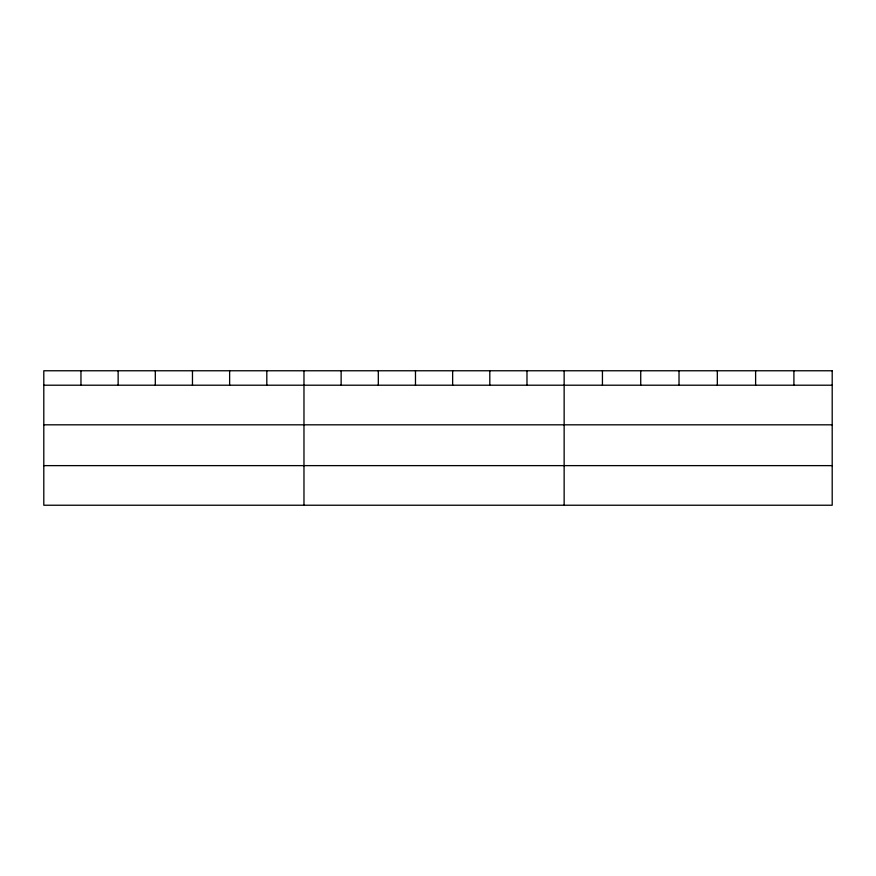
<?xml version="1.0" encoding="UTF-8"?>
<svg xmlns="http://www.w3.org/2000/svg" width="876" height="876" viewBox="0 0 876 876"><rect width="100%" height="100%" fill="white"/><g stroke="black" fill="none" stroke-linecap="round" stroke-linejoin="round"><path stroke-width="1.31" d="M43.8 385.21L832.2 385.21M43.8 424.816L832.2 424.816M43.8 465.627L832.2 465.627M793.908 370.767L793.908 385.21M755.616 370.767L755.616 385.21M717.324 370.767L717.324 385.21M679.02 370.767L679.02 385.21M640.728 370.767L640.728 385.21M602.436 370.767L602.436 385.21M564.144 370.767L564.144 505.233M526.98 370.767L526.98 385.21M489.804 370.767L489.804 385.21M452.64 370.767L452.64 385.21M415.476 370.767L415.476 385.21M378.312 370.767L378.312 385.21M341.136 370.767L341.136 385.21M303.972 370.767L303.972 505.233M266.808 370.767L266.808 385.21M229.632 370.767L229.632 385.21M192.468 370.767L192.468 385.21M155.304 370.767L155.304 385.21M118.14 370.767L118.14 385.21M80.964 370.767L80.964 385.21M832.2 370.767L43.8 370.767L43.8 505.233L832.2 505.233L832.2 370.767"/></g></svg>
